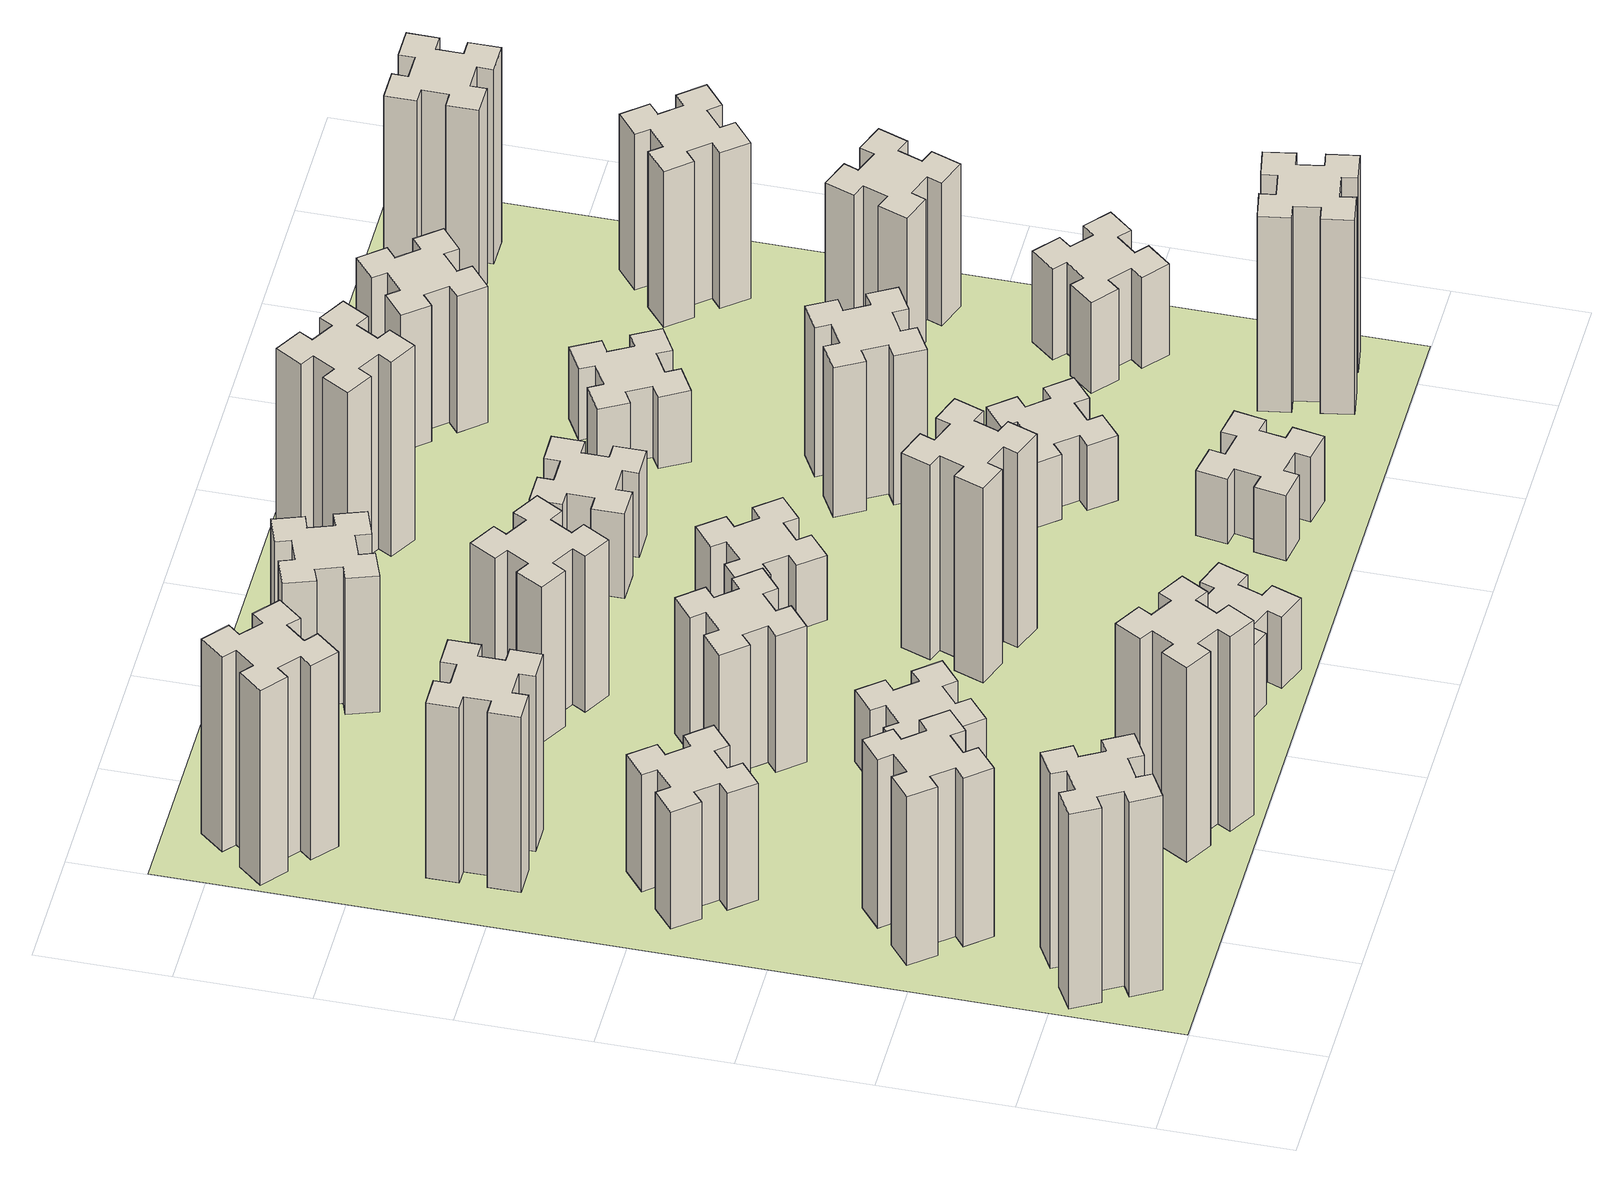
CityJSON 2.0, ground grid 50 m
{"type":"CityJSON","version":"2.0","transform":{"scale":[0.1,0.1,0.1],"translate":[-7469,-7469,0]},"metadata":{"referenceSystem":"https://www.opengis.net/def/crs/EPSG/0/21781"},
"CityObjects":{
"building1":{"type":"Building","attributes":{"class":"1000","function":"1000","usage":"1000","yearOfConstruction":2016,"roofType":"1000","measuredHeight":90,"storeysAboveGround":30,"storeysBelowGround":0},"geometry":[{"type":"Solid","lod":"1","boundaries":[[[[0,1,2,3,4,5,6,7,8,9,10,11,12,13,14,15,16,17,18,19]],[[17,16,20,21]],[[16,15,22,20]],[[15,14,23,22]],[[14,13,24,23]],[[13,12,25,24]],[[12,11,26,25]],[[11,10,27,26]],[[10,9,28,27]],[[9,8,29,28]],[[8,7,30,29]],[[7,6,31,30]],[[6,5,32,31]],[[5,4,33,32]],[[4,3,34,33]],[[3,2,35,34]],[[2,1,36,35]],[[1,0,37,36]],[[0,19,38,37]],[[19,18,39,38]],[[18,17,21,39]],[[24,25,26,27,28,29,30,31,32,33,34,35,36,37,38,39,21,20,22,23]]]]}]},
"building2":{"type":"Building","attributes":{"class":"1000","function":"1000","usage":"1000","yearOfConstruction":2016,"roofType":"1000","measuredHeight":78,"storeysAboveGround":30,"storeysBelowGround":0},"geometry":[{"type":"Solid","lod":"1","boundaries":[[[[40,41,42,43,44,45,46,47,48,49,50,51,52,53,54,55,56,57,58,59]],[[57,56,60,61]],[[56,55,62,60]],[[55,54,63,62]],[[54,53,64,63]],[[53,52,65,64]],[[52,51,66,65]],[[51,50,67,66]],[[50,49,68,67]],[[49,48,69,68]],[[48,47,70,69]],[[47,46,71,70]],[[46,45,72,71]],[[45,44,73,72]],[[44,43,74,73]],[[43,42,75,74]],[[42,41,76,75]],[[41,40,77,76]],[[40,59,78,77]],[[59,58,79,78]],[[58,57,61,79]],[[64,65,66,67,68,69,70,71,72,73,74,75,76,77,78,79,61,60,62,63]]]]}]},
"building3":{"type":"Building","attributes":{"class":"1000","function":"1000","usage":"1000","yearOfConstruction":2016,"roofType":"1000","measuredHeight":54,"storeysAboveGround":30,"storeysBelowGround":0},"geometry":[{"type":"Solid","lod":"1","boundaries":[[[[80,81,82,83,84,85,86,87,88,89,90,91,92,93,94,95,96,97,98,99]],[[97,96,100,101]],[[96,95,102,100]],[[95,94,103,102]],[[94,93,104,103]],[[93,92,105,104]],[[92,91,106,105]],[[91,90,107,106]],[[90,89,108,107]],[[89,88,109,108]],[[88,87,110,109]],[[87,86,111,110]],[[86,85,112,111]],[[85,84,113,112]],[[84,83,114,113]],[[83,82,115,114]],[[82,81,116,115]],[[81,80,117,116]],[[80,99,118,117]],[[99,98,119,118]],[[98,97,101,119]],[[104,105,106,107,108,109,110,111,112,113,114,115,116,117,118,119,101,100,102,103]]]]}]},
"building4":{"type":"Building","attributes":{"class":"1000","function":"1000","usage":"1000","yearOfConstruction":2016,"roofType":"1000","measuredHeight":81,"storeysAboveGround":30,"storeysBelowGround":0},"geometry":[{"type":"Solid","lod":"1","boundaries":[[[[120,121,122,123,124,125,126,127,128,129,130,131,132,133,134,135,136,137,138,139]],[[137,136,140,141]],[[136,135,142,140]],[[135,134,143,142]],[[134,133,144,143]],[[133,132,145,144]],[[132,131,146,145]],[[131,130,147,146]],[[130,129,148,147]],[[129,128,149,148]],[[128,127,150,149]],[[127,126,151,150]],[[126,125,152,151]],[[125,124,153,152]],[[124,123,154,153]],[[123,122,155,154]],[[122,121,156,155]],[[121,120,157,156]],[[120,139,158,157]],[[139,138,159,158]],[[138,137,141,159]],[[144,145,146,147,148,149,150,151,152,153,154,155,156,157,158,159,141,140,142,143]]]]}]},
"building5":{"type":"Building","attributes":{"class":"1000","function":"1000","usage":"1000","yearOfConstruction":2016,"roofType":"1000","measuredHeight":90,"storeysAboveGround":30,"storeysBelowGround":0},"geometry":[{"type":"Solid","lod":"1","boundaries":[[[[160,161,162,163,164,165,166,167,168,169,170,171,172,173,174,175,176,177,178,179]],[[177,176,180,181]],[[176,175,182,180]],[[175,174,183,182]],[[174,173,184,183]],[[173,172,185,184]],[[172,171,186,185]],[[171,170,187,186]],[[170,169,188,187]],[[169,168,189,188]],[[168,167,190,189]],[[167,166,191,190]],[[166,165,192,191]],[[165,164,193,192]],[[164,163,194,193]],[[163,162,195,194]],[[162,161,196,195]],[[161,160,197,196]],[[160,179,198,197]],[[179,178,199,198]],[[178,177,181,199]],[[184,185,186,187,188,189,190,191,192,193,194,195,196,197,198,199,181,180,182,183]]]]}]},
"building6":{"type":"Building","attributes":{"class":"1000","function":"1000","usage":"1000","yearOfConstruction":2016,"roofType":"1000","measuredHeight":90,"storeysAboveGround":30,"storeysBelowGround":0},"geometry":[{"type":"Solid","lod":"1","boundaries":[[[[200,201,202,203,204,205,206,207,208,209,210,211,212,213,214,215,216,217,218,219]],[[217,216,220,221]],[[216,215,222,220]],[[215,214,223,222]],[[214,213,224,223]],[[213,212,225,224]],[[212,211,226,225]],[[211,210,227,226]],[[210,209,228,227]],[[209,208,229,228]],[[208,207,230,229]],[[207,206,231,230]],[[206,205,232,231]],[[205,204,233,232]],[[204,203,234,233]],[[203,202,235,234]],[[202,201,236,235]],[[201,200,237,236]],[[200,219,238,237]],[[219,218,239,238]],[[218,217,221,239]],[[224,225,226,227,228,229,230,231,232,233,234,235,236,237,238,239,221,220,222,223]]]]}]},
"building7":{"type":"Building","attributes":{"class":"1000","function":"1000","usage":"1000","yearOfConstruction":2016,"roofType":"1000","measuredHeight":33,"storeysAboveGround":30,"storeysBelowGround":0},"geometry":[{"type":"Solid","lod":"1","boundaries":[[[[240,241,242,243,244,245,246,247,248,249,250,251,252,253,254,255,256,257,258,259]],[[257,256,260,261]],[[256,255,262,260]],[[255,254,263,262]],[[254,253,264,263]],[[253,252,265,264]],[[252,251,266,265]],[[251,250,267,266]],[[250,249,268,267]],[[249,248,269,268]],[[248,247,270,269]],[[247,246,271,270]],[[246,245,272,271]],[[245,244,273,272]],[[244,243,274,273]],[[243,242,275,274]],[[242,241,276,275]],[[241,240,277,276]],[[240,259,278,277]],[[259,258,279,278]],[[258,257,261,279]],[[264,265,266,267,268,269,270,271,272,273,274,275,276,277,278,279,261,260,262,263]]]]}]},
"building8":{"type":"Building","attributes":{"class":"1000","function":"1000","usage":"1000","yearOfConstruction":2016,"roofType":"1000","measuredHeight":63,"storeysAboveGround":30,"storeysBelowGround":0},"geometry":[{"type":"Solid","lod":"1","boundaries":[[[[280,281,282,283,284,285,286,287,288,289,290,291,292,293,294,295,296,297,298,299]],[[297,296,300,301]],[[296,295,302,300]],[[295,294,303,302]],[[294,293,304,303]],[[293,292,305,304]],[[292,291,306,305]],[[291,290,307,306]],[[290,289,308,307]],[[289,288,309,308]],[[288,287,310,309]],[[287,286,311,310]],[[286,285,312,311]],[[285,284,313,312]],[[284,283,314,313]],[[283,282,315,314]],[[282,281,316,315]],[[281,280,317,316]],[[280,299,318,317]],[[299,298,319,318]],[[298,297,301,319]],[[304,305,306,307,308,309,310,311,312,313,314,315,316,317,318,319,301,300,302,303]]]]}]},
"building9":{"type":"Building","attributes":{"class":"1000","function":"1000","usage":"1000","yearOfConstruction":2016,"roofType":"1000","measuredHeight":33,"storeysAboveGround":30,"storeysBelowGround":0},"geometry":[{"type":"Solid","lod":"1","boundaries":[[[[320,321,322,323,324,325,326,327,328,329,330,331,332,333,334,335,336,337,338,339]],[[337,336,340,341]],[[336,335,342,340]],[[335,334,343,342]],[[334,333,344,343]],[[333,332,345,344]],[[332,331,346,345]],[[331,330,347,346]],[[330,329,348,347]],[[329,328,349,348]],[[328,327,350,349]],[[327,326,351,350]],[[326,325,352,351]],[[325,324,353,352]],[[324,323,354,353]],[[323,322,355,354]],[[322,321,356,355]],[[321,320,357,356]],[[320,339,358,357]],[[339,338,359,358]],[[338,337,341,359]],[[344,345,346,347,348,349,350,351,352,353,354,355,356,357,358,359,341,340,342,343]]]]}]},
"building10":{"type":"Building","attributes":{"class":"1000","function":"1000","usage":"1000","yearOfConstruction":2016,"roofType":"1000","measuredHeight":72,"storeysAboveGround":30,"storeysBelowGround":0},"geometry":[{"type":"Solid","lod":"1","boundaries":[[[[360,361,362,363,364,365,366,367,368,369,370,371,372,373,374,375,376,377,378,379]],[[377,376,380,381]],[[376,375,382,380]],[[375,374,383,382]],[[374,373,384,383]],[[373,372,385,384]],[[372,371,386,385]],[[371,370,387,386]],[[370,369,388,387]],[[369,368,389,388]],[[368,367,390,389]],[[367,366,391,390]],[[366,365,392,391]],[[365,364,393,392]],[[364,363,394,393]],[[363,362,395,394]],[[362,361,396,395]],[[361,360,397,396]],[[360,379,398,397]],[[379,378,399,398]],[[378,377,381,399]],[[384,385,386,387,388,389,390,391,392,393,394,395,396,397,398,399,381,380,382,383]]]]}]},
"building11":{"type":"Building","attributes":{"class":"1000","function":"1000","usage":"1000","yearOfConstruction":2016,"roofType":"1000","measuredHeight":63,"storeysAboveGround":30,"storeysBelowGround":0},"geometry":[{"type":"Solid","lod":"1","boundaries":[[[[400,401,402,403,404,405,406,407,408,409,410,411,412,413,414,415,416,417,418,419]],[[417,416,420,421]],[[416,415,422,420]],[[415,414,423,422]],[[414,413,424,423]],[[413,412,425,424]],[[412,411,426,425]],[[411,410,427,426]],[[410,409,428,427]],[[409,408,429,428]],[[408,407,430,429]],[[407,406,431,430]],[[406,405,432,431]],[[405,404,433,432]],[[404,403,434,433]],[[403,402,435,434]],[[402,401,436,435]],[[401,400,437,436]],[[400,419,438,437]],[[419,418,439,438]],[[418,417,421,439]],[[424,425,426,427,428,429,430,431,432,433,434,435,436,437,438,439,421,420,422,423]]]]}]},
"building12":{"type":"Building","attributes":{"class":"1000","function":"1000","usage":"1000","yearOfConstruction":2016,"roofType":"1000","measuredHeight":90,"storeysAboveGround":30,"storeysBelowGround":0},"geometry":[{"type":"Solid","lod":"1","boundaries":[[[[440,441,442,443,444,445,446,447,448,449,450,451,452,453,454,455,456,457,458,459]],[[457,456,460,461]],[[456,455,462,460]],[[455,454,463,462]],[[454,453,464,463]],[[453,452,465,464]],[[452,451,466,465]],[[451,450,467,466]],[[450,449,468,467]],[[449,448,469,468]],[[448,447,470,469]],[[447,446,471,470]],[[446,445,472,471]],[[445,444,473,472]],[[444,443,474,473]],[[443,442,475,474]],[[442,441,476,475]],[[441,440,477,476]],[[440,459,478,477]],[[459,458,479,478]],[[458,457,461,479]],[[464,465,466,467,468,469,470,471,472,473,474,475,476,477,478,479,461,460,462,463]]]]}]},
"building13":{"type":"Building","attributes":{"class":"1000","function":"1000","usage":"1000","yearOfConstruction":2016,"roofType":"1000","measuredHeight":30,"storeysAboveGround":30,"storeysBelowGround":0},"geometry":[{"type":"Solid","lod":"1","boundaries":[[[[480,481,482,483,484,485,486,487,488,489,490,491,492,493,494,495,496,497,498,499]],[[497,496,500,501]],[[496,495,502,500]],[[495,494,503,502]],[[494,493,504,503]],[[493,492,505,504]],[[492,491,506,505]],[[491,490,507,506]],[[490,489,508,507]],[[489,488,509,508]],[[488,487,510,509]],[[487,486,511,510]],[[486,485,512,511]],[[485,484,513,512]],[[484,483,514,513]],[[483,482,515,514]],[[482,481,516,515]],[[481,480,517,516]],[[480,499,518,517]],[[499,498,519,518]],[[498,497,501,519]],[[504,505,506,507,508,509,510,511,512,513,514,515,516,517,518,519,501,500,502,503]]]]}]},
"building14":{"type":"Building","attributes":{"class":"1000","function":"1000","usage":"1000","yearOfConstruction":2016,"roofType":"1000","measuredHeight":39,"storeysAboveGround":30,"storeysBelowGround":0},"geometry":[{"type":"Solid","lod":"1","boundaries":[[[[520,521,522,523,524,525,526,527,528,529,530,531,532,533,534,535,536,537,538,539]],[[537,536,540,541]],[[536,535,542,540]],[[535,534,543,542]],[[534,533,544,543]],[[533,532,545,544]],[[532,531,546,545]],[[531,530,547,546]],[[530,529,548,547]],[[529,528,549,548]],[[528,527,550,549]],[[527,526,551,550]],[[526,525,552,551]],[[525,524,553,552]],[[524,523,554,553]],[[523,522,555,554]],[[522,521,556,555]],[[521,520,557,556]],[[520,539,558,557]],[[539,538,559,558]],[[538,537,541,559]],[[544,545,546,547,548,549,550,551,552,553,554,555,556,557,558,559,541,540,542,543]]]]}]},
"building15":{"type":"Building","attributes":{"class":"1000","function":"1000","usage":"1000","yearOfConstruction":2016,"roofType":"1000","measuredHeight":30,"storeysAboveGround":30,"storeysBelowGround":0},"geometry":[{"type":"Solid","lod":"1","boundaries":[[[[560,561,562,563,564,565,566,567,568,569,570,571,572,573,574,575,576,577,578,579]],[[577,576,580,581]],[[576,575,582,580]],[[575,574,583,582]],[[574,573,584,583]],[[573,572,585,584]],[[572,571,586,585]],[[571,570,587,586]],[[570,569,588,587]],[[569,568,589,588]],[[568,567,590,589]],[[567,566,591,590]],[[566,565,592,591]],[[565,564,593,592]],[[564,563,594,593]],[[563,562,595,594]],[[562,561,596,595]],[[561,560,597,596]],[[560,579,598,597]],[[579,578,599,598]],[[578,577,581,599]],[[584,585,586,587,588,589,590,591,592,593,594,595,596,597,598,599,581,580,582,583]]]]}]},
"building16":{"type":"Building","attributes":{"class":"1000","function":"1000","usage":"1000","yearOfConstruction":2016,"roofType":"1000","measuredHeight":90,"storeysAboveGround":30,"storeysBelowGround":0},"geometry":[{"type":"Solid","lod":"1","boundaries":[[[[600,601,602,603,604,605,606,607,608,609,610,611,612,613,614,615,616,617,618,619]],[[617,616,620,621]],[[616,615,622,620]],[[615,614,623,622]],[[614,613,624,623]],[[613,612,625,624]],[[612,611,626,625]],[[611,610,627,626]],[[610,609,628,627]],[[609,608,629,628]],[[608,607,630,629]],[[607,606,631,630]],[[606,605,632,631]],[[605,604,633,632]],[[604,603,634,633]],[[603,602,635,634]],[[602,601,636,635]],[[601,600,637,636]],[[600,619,638,637]],[[619,618,639,638]],[[618,617,621,639]],[[624,625,626,627,628,629,630,631,632,633,634,635,636,637,638,639,621,620,622,623]]]]}]},
"building17":{"type":"Building","attributes":{"class":"1000","function":"1000","usage":"1000","yearOfConstruction":2016,"roofType":"1000","measuredHeight":30,"storeysAboveGround":30,"storeysBelowGround":0},"geometry":[{"type":"Solid","lod":"1","boundaries":[[[[640,641,642,643,644,645,646,647,648,649,650,651,652,653,654,655,656,657,658,659]],[[657,656,660,661]],[[656,655,662,660]],[[655,654,663,662]],[[654,653,664,663]],[[653,652,665,664]],[[652,651,666,665]],[[651,650,667,666]],[[650,649,668,667]],[[649,648,669,668]],[[648,647,670,669]],[[647,646,671,670]],[[646,645,672,671]],[[645,644,673,672]],[[644,643,674,673]],[[643,642,675,674]],[[642,641,676,675]],[[641,640,677,676]],[[640,659,678,677]],[[659,658,679,678]],[[658,657,661,679]],[[664,665,666,667,668,669,670,671,672,673,674,675,676,677,678,679,661,660,662,663]]]]}]},
"building18":{"type":"Building","attributes":{"class":"1000","function":"1000","usage":"1000","yearOfConstruction":2016,"roofType":"1000","measuredHeight":69,"storeysAboveGround":30,"storeysBelowGround":0},"geometry":[{"type":"Solid","lod":"1","boundaries":[[[[680,681,682,683,684,685,686,687,688,689,690,691,692,693,694,695,696,697,698,699]],[[697,696,700,701]],[[696,695,702,700]],[[695,694,703,702]],[[694,693,704,703]],[[693,692,705,704]],[[692,691,706,705]],[[691,690,707,706]],[[690,689,708,707]],[[689,688,709,708]],[[688,687,710,709]],[[687,686,711,710]],[[686,685,712,711]],[[685,684,713,712]],[[684,683,714,713]],[[683,682,715,714]],[[682,681,716,715]],[[681,680,717,716]],[[680,699,718,717]],[[699,698,719,718]],[[698,697,701,719]],[[704,705,706,707,708,709,710,711,712,713,714,715,716,717,718,719,701,700,702,703]]]]}]},
"building19":{"type":"Building","attributes":{"class":"1000","function":"1000","usage":"1000","yearOfConstruction":2016,"roofType":"1000","measuredHeight":33,"storeysAboveGround":30,"storeysBelowGround":0},"geometry":[{"type":"Solid","lod":"1","boundaries":[[[[720,721,722,723,724,725,726,727,728,729,730,731,732,733,734,735,736,737,738,739]],[[737,736,740,741]],[[736,735,742,740]],[[735,734,743,742]],[[734,733,744,743]],[[733,732,745,744]],[[732,731,746,745]],[[731,730,747,746]],[[730,729,748,747]],[[729,728,749,748]],[[728,727,750,749]],[[727,726,751,750]],[[726,725,752,751]],[[725,724,753,752]],[[724,723,754,753]],[[723,722,755,754]],[[722,721,756,755]],[[721,720,757,756]],[[720,739,758,757]],[[739,738,759,758]],[[738,737,741,759]],[[744,745,746,747,748,749,750,751,752,753,754,755,756,757,758,759,741,740,742,743]]]]}]},
"building20":{"type":"Building","attributes":{"class":"1000","function":"1000","usage":"1000","yearOfConstruction":2016,"roofType":"1000","measuredHeight":90,"storeysAboveGround":30,"storeysBelowGround":0},"geometry":[{"type":"Solid","lod":"1","boundaries":[[[[760,761,762,763,764,765,766,767,768,769,770,771,772,773,774,775,776,777,778,779]],[[777,776,780,781]],[[776,775,782,780]],[[775,774,783,782]],[[774,773,784,783]],[[773,772,785,784]],[[772,771,786,785]],[[771,770,787,786]],[[770,769,788,787]],[[769,768,789,788]],[[768,767,790,789]],[[767,766,791,790]],[[766,765,792,791]],[[765,764,793,792]],[[764,763,794,793]],[[763,762,795,794]],[[762,761,796,795]],[[761,760,797,796]],[[760,779,798,797]],[[779,778,799,798]],[[778,777,781,799]],[[784,785,786,787,788,789,790,791,792,793,794,795,796,797,798,799,781,780,782,783]]]]}]},
"building21":{"type":"Building","attributes":{"class":"1000","function":"1000","usage":"1000","yearOfConstruction":2016,"roofType":"1000","measuredHeight":63,"storeysAboveGround":30,"storeysBelowGround":0},"geometry":[{"type":"Solid","lod":"1","boundaries":[[[[800,801,802,803,804,805,806,807,808,809,810,811,812,813,814,815,816,817,818,819]],[[817,816,820,821]],[[816,815,822,820]],[[815,814,823,822]],[[814,813,824,823]],[[813,812,825,824]],[[812,811,826,825]],[[811,810,827,826]],[[810,809,828,827]],[[809,808,829,828]],[[808,807,830,829]],[[807,806,831,830]],[[806,805,832,831]],[[805,804,833,832]],[[804,803,834,833]],[[803,802,835,834]],[[802,801,836,835]],[[801,800,837,836]],[[800,819,838,837]],[[819,818,839,838]],[[818,817,821,839]],[[824,825,826,827,828,829,830,831,832,833,834,835,836,837,838,839,821,820,822,823]]]]}]},
"building22":{"type":"Building","attributes":{"class":"1000","function":"1000","usage":"1000","yearOfConstruction":2016,"roofType":"1000","measuredHeight":42,"storeysAboveGround":30,"storeysBelowGround":0},"geometry":[{"type":"Solid","lod":"1","boundaries":[[[[840,841,842,843,844,845,846,847,848,849,850,851,852,853,854,855,856,857,858,859]],[[857,856,860,861]],[[856,855,862,860]],[[855,854,863,862]],[[854,853,864,863]],[[853,852,865,864]],[[852,851,866,865]],[[851,850,867,866]],[[850,849,868,867]],[[849,848,869,868]],[[848,847,870,869]],[[847,846,871,870]],[[846,845,872,871]],[[845,844,873,872]],[[844,843,874,873]],[[843,842,875,874]],[[842,841,876,875]],[[841,840,877,876]],[[840,859,878,877]],[[859,858,879,878]],[[858,857,861,879]],[[864,865,866,867,868,869,870,871,872,873,874,875,876,877,878,879,861,860,862,863]]]]}]},
"building23":{"type":"Building","attributes":{"class":"1000","function":"1000","usage":"1000","yearOfConstruction":2016,"roofType":"1000","measuredHeight":66,"storeysAboveGround":30,"storeysBelowGround":0},"geometry":[{"type":"Solid","lod":"1","boundaries":[[[[880,881,882,883,884,885,886,887,888,889,890,891,892,893,894,895,896,897,898,899]],[[897,896,900,901]],[[896,895,902,900]],[[895,894,903,902]],[[894,893,904,903]],[[893,892,905,904]],[[892,891,906,905]],[[891,890,907,906]],[[890,889,908,907]],[[889,888,909,908]],[[888,887,910,909]],[[887,886,911,910]],[[886,885,912,911]],[[885,884,913,912]],[[884,883,914,913]],[[883,882,915,914]],[[882,881,916,915]],[[881,880,917,916]],[[880,899,918,917]],[[899,898,919,918]],[[898,897,901,919]],[[904,905,906,907,908,909,910,911,912,913,914,915,916,917,918,919,901,900,902,903]]]]}]},
"building24":{"type":"Building","attributes":{"class":"1000","function":"1000","usage":"1000","yearOfConstruction":2016,"roofType":"1000","measuredHeight":72,"storeysAboveGround":30,"storeysBelowGround":0},"geometry":[{"type":"Solid","lod":"1","boundaries":[[[[920,921,922,923,924,925,926,927,928,929,930,931,932,933,934,935,936,937,938,939]],[[937,936,940,941]],[[936,935,942,940]],[[935,934,943,942]],[[934,933,944,943]],[[933,932,945,944]],[[932,931,946,945]],[[931,930,947,946]],[[930,929,948,947]],[[929,928,949,948]],[[928,927,950,949]],[[927,926,951,950]],[[926,925,952,951]],[[925,924,953,952]],[[924,923,954,953]],[[923,922,955,954]],[[922,921,956,955]],[[921,920,957,956]],[[920,939,958,957]],[[939,938,959,958]],[[938,937,941,959]],[[944,945,946,947,948,949,950,951,952,953,954,955,956,957,958,959,941,940,942,943]]]]}]},
"building25":{"type":"Building","attributes":{"class":"1000","function":"1000","usage":"1000","yearOfConstruction":2016,"roofType":"1000","measuredHeight":90,"storeysAboveGround":30,"storeysBelowGround":0},"geometry":[{"type":"Solid","lod":"1","boundaries":[[[[960,961,962,963,964,965,966,967,968,969,970,971,972,973,974,975,976,977,978,979]],[[977,976,980,981]],[[976,975,982,980]],[[975,974,983,982]],[[974,973,984,983]],[[973,972,985,984]],[[972,971,986,985]],[[971,970,987,986]],[[970,969,988,987]],[[969,968,989,988]],[[968,967,990,989]],[[967,966,991,990]],[[966,965,992,991]],[[965,964,993,992]],[[964,963,994,993]],[[963,962,995,994]],[[962,961,996,995]],[[961,960,997,996]],[[960,979,998,997]],[[979,978,999,998]],[[978,977,981,999]],[[984,985,986,987,988,989,990,991,992,993,994,995,996,997,998,999,981,980,982,983]]]]}]},
"landuse1":{"type":"LandUse","attributes":{"name":"plot1","function":"1010"},"geometry":[{"type":"MultiSurface","lod":"1","boundaries":[[[1000,1001,1002,1003]]]}]}
},
"vertices":[
[287,255,0],[374,305,0],[404,253,0],[508,313,0],[448,417,0],[396,387,0],[346,474,0],[398,504,0],[338,608,0],[234,548,0],[264,496,0],[177,446,0],[147,498,0],[43,438,0],[103,334,0],[155,364,0],[205,277,0],[153,247,0],[213,143,0],[317,203,0],[205,277,900],[153,247,900],[155,364,900],[103,334,900],[43,438,900],[147,498,900],[177,446,900],[264,496,900],[234,548,900],[338,608,900],[398,504,900],[346,474,900],[396,387,900],[448,417,900],[508,313,900],[404,253,900],[374,305,900],[287,255,900],[317,203,900],[213,143,900],
[408,899,0],[484,963,0],[523,917,0],[615,994,0],[538,1086,0],[492,1048,0],[427,1124,0],[473,1163,0],[396,1255,0],[304,1178,0],[343,1132,0],[266,1067,0],[228,1113,0],[136,1036,0],[213,944,0],[259,983,0],[323,906,0],[277,868,0],[354,776,0],[446,853,0],[323,906,780],[277,868,780],[259,983,780],[213,944,780],[136,1036,780],[228,1113,780],[266,1067,780],[343,1132,780],[304,1178,780],[396,1255,780],[473,1163,780],[427,1124,780],[492,1048,780],[538,1086,780],[615,994,780],[523,917,780],[484,963,780],[408,899,780],[446,853,780],[354,776,780],
[492,1888,0],[427,1964,0],[473,2003,0],[396,2095,0],[304,2018,0],[343,1972,0],[266,1907,0],[228,1953,0],[136,1876,0],[213,1784,0],[259,1823,0],[323,1746,0],[277,1708,0],[354,1616,0],[446,1693,0],[408,1739,0],[484,1803,0],[523,1757,0],[615,1834,0],[538,1926,0],[484,1803,540],[523,1757,540],[408,1739,540],[446,1693,540],[354,1616,540],[277,1708,540],[323,1746,540],[259,1823,540],[213,1784,540],[136,1876,540],[228,1953,540],[266,1907,540],[343,1972,540],[304,2018,540],[396,2095,540],[473,2003,540],[427,1964,540],[492,1888,540],[538,1926,540],[615,1834,540],
[485,2545,0],[485,2645,0],[545,2645,0],[545,2765,0],[425,2765,0],[425,2705,0],[325,2705,0],[325,2765,0],[205,2765,0],[205,2645,0],[265,2645,0],[265,2545,0],[205,2545,0],[205,2425,0],[325,2425,0],[325,2485,0],[425,2485,0],[425,2425,0],[545,2425,0],[545,2545,0],[425,2485,810],[425,2425,810],[325,2485,810],[325,2425,810],[205,2425,810],[205,2545,810],[265,2545,810],[265,2645,810],[205,2645,810],[205,2765,810],[325,2765,810],[325,2705,810],[425,2705,810],[425,2765,810],[545,2765,810],[545,2645,810],[485,2645,810],[485,2545,810],[545,2545,810],[545,2425,810],
[1214,346,0],[1127,396,0],[1157,448,0],[1053,508,0],[993,404,0],[1045,374,0],[995,287,0],[943,317,0],[883,213,0],[987,153,0],[1017,205,0],[1104,155,0],[1074,103,0],[1178,43,0],[1238,147,0],[1186,177,0],[1236,264,0],[1288,234,0],[1348,338,0],[1244,398,0],[1236,264,900],[1288,234,900],[1186,177,900],[1238,147,900],[1178,43,900],[1074,103,900],[1104,155,900],[1017,205,900],[987,153,900],[883,213,900],[943,317,900],[995,287,900],[1045,374,900],[993,404,900],[1053,508,900],[1157,448,900],[1127,396,900],[1214,346,900],[1244,398,900],[1348,338,900],
[384,3387,0],[308,3452,0],[346,3498,0],[254,3575,0],[177,3483,0],[223,3444,0],[159,3368,0],[113,3406,0],[36,3314,0],[128,3237,0],[166,3283,0],[243,3219,0],[204,3173,0],[296,3096,0],[373,3188,0],[327,3226,0],[392,3303,0],[438,3264,0],[515,3356,0],[423,3433,0],[392,3303,900],[438,3264,900],[327,3226,900],[373,3188,900],[296,3096,900],[204,3173,900],[243,3219,900],[166,3283,900],[128,3237,900],[36,3314,900],[113,3406,900],[159,3368,900],[223,3444,900],[177,3483,900],[254,3575,900],[346,3498,900],[308,3452,900],[384,3387,900],[423,3433,900],[515,3356,900],
[1083,1332,0],[1006,1267,0],[968,1313,0],[876,1236,0],[953,1144,0],[999,1183,0],[1063,1106,0],[1017,1068,0],[1094,976,0],[1186,1053,0],[1148,1099,0],[1224,1163,0],[1263,1117,0],[1355,1194,0],[1278,1286,0],[1232,1248,0],[1167,1324,0],[1213,1363,0],[1136,1455,0],[1044,1378,0],[1167,1324,330],[1213,1363,330],[1232,1248,330],[1278,1286,330],[1355,1194,330],[1263,1117,330],[1224,1163,330],[1148,1099,330],[1186,1053,330],[1094,976,330],[1017,1068,330],[1063,1106,330],[999,1183,330],[953,1144,330],[876,1236,330],[968,1313,330],[1006,1267,330],[1083,1332,330],[1044,1378,330],[1136,1455,330],
[1083,1972,0],[1006,1907,0],[968,1953,0],[876,1876,0],[953,1784,0],[999,1823,0],[1063,1746,0],[1017,1708,0],[1094,1616,0],[1186,1693,0],[1148,1739,0],[1224,1803,0],[1263,1757,0],[1355,1834,0],[1278,1926,0],[1232,1888,0],[1167,1964,0],[1213,2003,0],[1136,2095,0],[1044,2018,0],[1167,1964,630],[1213,2003,630],[1232,1888,630],[1278,1926,630],[1355,1834,630],[1263,1757,630],[1224,1803,630],[1148,1739,630],[1186,1693,630],[1094,1616,630],[1017,1708,630],[1063,1746,630],[999,1823,630],[953,1784,630],[876,1876,630],[968,1953,630],[1006,1907,630],[1083,1972,630],[1044,2018,630],[1136,2095,630],
[1769,360,0],[1735,266,0],[1679,287,0],[1637,174,0],[1750,133,0],[1771,189,0],[1865,155,0],[1844,99,0],[1957,57,0],[1998,170,0],[1942,191,0],[1976,285,0],[2032,264,0],[2073,377,0],[1960,418,0],[1940,362,0],[1846,396,0],[1867,452,0],[1754,493,0],[1713,380,0],[1846,396,330],[1867,452,330],[1940,362,330],[1960,418,330],[2073,377,330],[2032,264,330],[1976,285,330],[1942,191,330],[1998,170,330],[1957,57,330],[1844,99,330],[1865,155,330],[1771,189,330],[1750,133,330],[1637,174,330],[1679,287,330],[1735,266,330],[1769,360,330],[1713,380,330],[1754,493,330],
[1117,2525,0],[1204,2475,0],[1174,2423,0],[1278,2363,0],[1338,2467,0],[1286,2497,0],[1336,2584,0],[1388,2554,0],[1448,2658,0],[1344,2718,0],[1314,2666,0],[1227,2716,0],[1257,2768,0],[1153,2828,0],[1093,2724,0],[1145,2694,0],[1095,2607,0],[1043,2637,0],[983,2533,0],[1087,2473,0],[1095,2607,720],[1043,2637,720],[1145,2694,720],[1093,2724,720],[1153,2828,720],[1257,2768,720],[1227,2716,720],[1314,2666,720],[1344,2718,720],[1448,2658,720],[1388,2554,720],[1336,2584,720],[1286,2497,720],[1338,2467,720],[1278,2363,720],[1174,2423,720],[1204,2475,720],[1117,2525,720],[1087,2473,720],[983,2533,720],
[1125,3456,0],[1031,3422,0],[1010,3478,0],[897,3437,0],[939,3324,0],[995,3345,0],[1029,3251,0],[973,3230,0],[1014,3117,0],[1127,3159,0],[1106,3215,0],[1200,3249,0],[1220,3193,0],[1333,3234,0],[1292,3347,0],[1236,3326,0],[1202,3420,0],[1258,3440,0],[1217,3553,0],[1104,3512,0],[1202,3420,630],[1258,3440,630],[1236,3326,630],[1292,3347,630],[1333,3234,630],[1220,3193,630],[1200,3249,630],[1106,3215,630],[1127,3159,630],[1014,3117,630],[973,3230,630],[1029,3251,630],[995,3345,630],[939,3324,630],[897,3437,630],[1010,3478,630],[1031,3422,630],[1125,3456,630],[1104,3512,630],[1217,3553,630],
[1769,1300,0],[1735,1206,0],[1679,1227,0],[1637,1114,0],[1750,1073,0],[1771,1129,0],[1865,1095,0],[1844,1039,0],[1957,997,0],[1998,1110,0],[1942,1131,0],[1976,1225,0],[2032,1204,0],[2073,1317,0],[1960,1358,0],[1940,1302,0],[1846,1336,0],[1867,1392,0],[1754,1433,0],[1713,1320,0],[1846,1336,900],[1867,1392,900],[1940,1302,900],[1960,1358,900],[2073,1317,900],[2032,1204,900],[1976,1225,900],[1942,1131,900],[1998,1110,900],[1957,997,900],[1844,1039,900],[1865,1095,900],[1771,1129,900],[1750,1073,900],[1637,1114,900],[1679,1227,900],[1735,1206,900],[1769,1300,900],[1713,1320,900],[1754,1433,900],
[1972,1988,0],[1907,2064,0],[1953,2103,0],[1876,2195,0],[1784,2118,0],[1823,2072,0],[1746,2007,0],[1708,2053,0],[1616,1976,0],[1693,1884,0],[1739,1923,0],[1803,1846,0],[1757,1808,0],[1834,1716,0],[1926,1793,0],[1888,1839,0],[1964,1903,0],[2003,1857,0],[2095,1934,0],[2018,2026,0],[1964,1903,300],[2003,1857,300],[1888,1839,300],[1926,1793,300],[1834,1716,300],[1757,1808,300],[1803,1846,300],[1739,1923,300],[1693,1884,300],[1616,1976,300],[1708,2053,300],[1746,2007,300],[1823,2072,300],[1784,2118,300],[1876,2195,300],[1953,2103,300],[1907,2064,300],[1972,1988,300],[2018,2026,300],[2095,1934,300],
[2065,2545,0],[2065,2645,0],[2125,2645,0],[2125,2765,0],[2005,2765,0],[2005,2705,0],[1905,2705,0],[1905,2765,0],[1785,2765,0],[1785,2645,0],[1845,2645,0],[1845,2545,0],[1785,2545,0],[1785,2425,0],[1905,2425,0],[1905,2485,0],[2005,2485,0],[2005,2425,0],[2125,2425,0],[2125,2545,0],[2005,2485,390],[2005,2425,390],[1905,2485,390],[1905,2425,390],[1785,2425,390],[1785,2545,390],[1845,2545,390],[1845,2645,390],[1785,2645,390],[1785,2765,390],[1905,2765,390],[1905,2705,390],[2005,2705,390],[2005,2765,390],[2125,2765,390],[2125,2645,390],[2065,2645,390],[2065,2545,390],[2125,2545,390],[2125,2425,390],
[2596,444,0],[2578,345,0],[2519,356,0],[2498,237,0],[2617,217,0],[2627,276,0],[2725,258,0],[2715,199,0],[2833,178,0],[2854,297,0],[2795,307,0],[2812,405,0],[2871,395,0],[2892,513,0],[2774,534,0],[2764,475,0],[2665,492,0],[2676,551,0],[2557,572,0],[2537,454,0],[2665,492,300],[2676,551,300],[2764,475,300],[2774,534,300],[2892,513,300],[2871,395,300],[2812,405,300],[2795,307,300],[2854,297,300],[2833,178,300],[2715,199,300],[2725,258,300],[2627,276,300],[2617,217,300],[2498,237,300],[2519,356,300],[2578,345,300],[2596,444,300],[2537,454,300],[2557,572,300],
[1954,3506,0],[1867,3556,0],[1897,3608,0],[1793,3668,0],[1733,3564,0],[1785,3534,0],[1735,3447,0],[1683,3477,0],[1623,3373,0],[1727,3313,0],[1757,3365,0],[1844,3315,0],[1814,3263,0],[1918,3203,0],[1978,3307,0],[1926,3337,0],[1976,3424,0],[2028,3394,0],[2088,3498,0],[1984,3558,0],[1976,3424,900],[2028,3394,900],[1926,3337,900],[1978,3307,900],[1918,3203,900],[1814,3263,900],[1844,3315,900],[1757,3365,900],[1727,3313,900],[1623,3373,900],[1683,3477,900],[1735,3447,900],[1785,3534,900],[1733,3564,900],[1793,3668,900],[1897,3608,900],[1867,3556,900],[1954,3506,900],[1984,3558,900],[2088,3498,900],
[2728,999,0],[2804,1063,0],[2843,1017,0],[2935,1094,0],[2858,1186,0],[2812,1148,0],[2747,1224,0],[2793,1263,0],[2716,1355,0],[2624,1278,0],[2663,1232,0],[2586,1167,0],[2548,1213,0],[2456,1136,0],[2533,1044,0],[2579,1083,0],[2643,1006,0],[2597,968,0],[2674,876,0],[2766,953,0],[2643,1006,300],[2597,968,300],[2579,1083,300],[2533,1044,300],[2456,1136,300],[2548,1213,300],[2586,1167,300],[2663,1232,300],[2624,1278,300],[2716,1355,300],[2793,1263,300],[2747,1224,300],[2812,1148,300],[2858,1186,300],[2935,1094,300],[2843,1017,300],[2804,1063,300],[2728,999,300],[2766,953,300],[2674,876,300],
[2475,1744,0],[2525,1657,0],[2473,1627,0],[2533,1523,0],[2637,1583,0],[2607,1635,0],[2694,1685,0],[2724,1633,0],[2828,1693,0],[2768,1797,0],[2716,1767,0],[2666,1854,0],[2718,1884,0],[2658,1988,0],[2554,1928,0],[2584,1876,0],[2497,1826,0],[2467,1878,0],[2363,1818,0],[2423,1714,0],[2497,1826,690],[2467,1878,690],[2584,1876,690],[2554,1928,690],[2658,1988,690],[2718,1884,690],[2666,1854,690],[2716,1767,690],[2768,1797,690],[2828,1693,690],[2724,1633,690],[2694,1685,690],[2607,1635,690],[2637,1583,690],[2533,1523,690],[2473,1627,690],[2525,1657,690],[2475,1744,690],[2423,1714,690],[2363,1818,690],
[2475,2584,0],[2525,2497,0],[2473,2467,0],[2533,2363,0],[2637,2423,0],[2607,2475,0],[2694,2525,0],[2724,2473,0],[2828,2533,0],[2768,2637,0],[2716,2607,0],[2666,2694,0],[2718,2724,0],[2658,2828,0],[2554,2768,0],[2584,2716,0],[2497,2666,0],[2467,2718,0],[2363,2658,0],[2423,2554,0],[2497,2666,330],[2467,2718,330],[2584,2716,330],[2554,2768,330],[2658,2828,330],[2718,2724,330],[2666,2694,330],[2716,2607,330],[2768,2637,330],[2828,2533,330],[2724,2473,330],[2694,2525,330],[2607,2475,330],[2637,2423,330],[2533,2363,330],[2473,2467,330],[2525,2497,330],[2475,2584,330],[2423,2554,330],[2363,2658,330],
[3465,492,0],[3367,475,0],[3357,534,0],[3238,513,0],[3259,395,0],[3318,405,0],[3336,307,0],[3277,297,0],[3297,178,0],[3416,199,0],[3405,258,0],[3504,276,0],[3514,217,0],[3632,237,0],[3611,356,0],[3552,345,0],[3535,444,0],[3594,454,0],[3573,572,0],[3455,551,0],[3535,444,900],[3594,454,900],[3552,345,900],[3611,356,900],[3632,237,900],[3514,217,900],[3504,276,900],[3405,258,900],[3416,199,900],[3297,178,900],[3277,297,900],[3336,307,900],[3318,405,900],[3259,395,900],[3238,513,900],[3357,534,900],[3367,475,900],[3465,492,900],[3455,551,900],[3573,572,900],
[2712,3368,0],[2647,3444,0],[2693,3483,0],[2616,3575,0],[2524,3498,0],[2563,3452,0],[2486,3387,0],[2448,3433,0],[2356,3356,0],[2433,3264,0],[2479,3303,0],[2543,3226,0],[2497,3188,0],[2574,3096,0],[2666,3173,0],[2628,3219,0],[2704,3283,0],[2743,3237,0],[2835,3314,0],[2758,3406,0],[2704,3283,630],[2743,3237,630],[2628,3219,630],[2666,3173,630],[2574,3096,630],[2497,3188,630],[2543,3226,630],[2479,3303,630],[2433,3264,630],[2356,3356,630],[2448,3433,630],[2486,3387,630],[2563,3452,630],[2524,3498,630],[2616,3575,630],[2693,3483,630],[2647,3444,630],[2712,3368,630],[2758,3406,630],[2835,3314,630],
[3487,1006,0],[3552,1083,0],[3598,1044,0],[3675,1136,0],[3583,1213,0],[3544,1167,0],[3468,1232,0],[3506,1278,0],[3414,1355,0],[3337,1263,0],[3383,1224,0],[3319,1148,0],[3273,1186,0],[3196,1094,0],[3288,1017,0],[3326,1063,0],[3403,999,0],[3364,953,0],[3456,876,0],[3533,968,0],[3403,999,420],[3364,953,420],[3326,1063,420],[3288,1017,420],[3196,1094,420],[3273,1186,420],[3319,1148,420],[3383,1224,420],[3337,1263,420],[3414,1355,420],[3506,1278,420],[3468,1232,420],[3544,1167,420],[3583,1213,420],[3675,1136,420],[3598,1044,420],[3552,1083,420],[3487,1006,420],[3533,968,420],[3456,876,420],
[3520,1942,0],[3426,1976,0],[3447,2032,0],[3334,2073,0],[3293,1960,0],[3349,1940,0],[3315,1846,0],[3259,1867,0],[3217,1754,0],[3330,1713,0],[3351,1769,0],[3445,1735,0],[3424,1679,0],[3537,1637,0],[3578,1750,0],[3522,1771,0],[3556,1865,0],[3612,1844,0],[3653,1957,0],[3540,1998,0],[3556,1865,660],[3612,1844,660],[3522,1771,660],[3578,1750,660],[3537,1637,660],[3424,1679,660],[3445,1735,660],[3351,1769,660],[3330,1713,660],[3217,1754,660],[3259,1867,660],[3315,1846,660],[3349,1940,660],[3293,1960,660],[3334,2073,660],[3447,2032,660],[3426,1976,660],[3520,1942,660],[3540,1998,660],[3653,1957,660],
[3319,2563,0],[3383,2486,0],[3337,2448,0],[3414,2356,0],[3506,2433,0],[3468,2479,0],[3544,2543,0],[3583,2497,0],[3675,2574,0],[3598,2666,0],[3552,2628,0],[3487,2704,0],[3533,2743,0],[3456,2835,0],[3364,2758,0],[3403,2712,0],[3326,2647,0],[3288,2693,0],[3196,2616,0],[3273,2524,0],[3326,2647,720],[3288,2693,720],[3403,2712,720],[3364,2758,720],[3456,2835,720],[3533,2743,720],[3487,2704,720],[3552,2628,720],[3598,2666,720],[3675,2574,720],[3583,2497,720],[3544,2543,720],[3468,2479,720],[3506,2433,720],[3414,2356,720],[3337,2448,720],[3383,2486,720],[3319,2563,720],[3273,2524,720],[3196,2616,720],
[3285,3325,0],[3385,3325,0],[3385,3265,0],[3505,3265,0],[3505,3385,0],[3445,3385,0],[3445,3485,0],[3505,3485,0],[3505,3605,0],[3385,3605,0],[3385,3545,0],[3285,3545,0],[3285,3605,0],[3165,3605,0],[3165,3485,0],[3225,3485,0],[3225,3385,0],[3165,3385,0],[3165,3265,0],[3285,3265,0],[3225,3385,900],[3165,3385,900],[3225,3485,900],[3165,3485,900],[3165,3605,900],[3285,3605,900],[3285,3545,900],[3385,3545,900],[3385,3605,900],[3505,3605,900],[3505,3485,900],[3445,3485,900],[3445,3385,900],[3505,3385,900],[3505,3265,900],[3385,3265,900],[3385,3325,900],[3285,3325,900],[3285,3265,900],[3165,3265,900],
[5,3705,0],[3705,3705,0],[3705,5,0],[5,5,0]
]}
